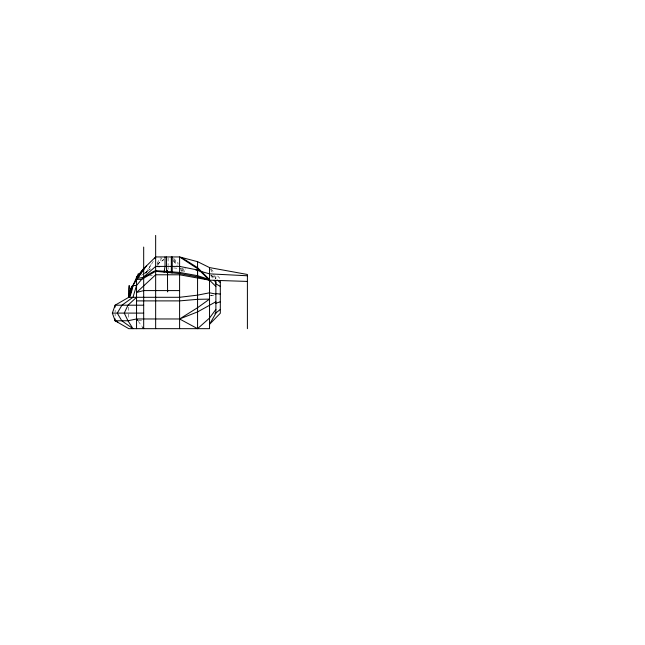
<?xml version="1.0" encoding="UTF-8"?>
<svg xmlns="http://www.w3.org/2000/svg" width="645" height="645" viewBox="0 0 645 645"><rect width="100%" height="100%" fill="white"/><g stroke="black" fill="none" stroke-linecap="round" stroke-linejoin="round"><path stroke-width="0.48" stroke-dasharray="3.23 2.42" d="M157.654 265.547L161.75 257.806M146.286 272.255L152.01 262.902M145.665 273.73L153.55 260.838M157.098 263.208L160.468 257.726M143.472 274.036L151.615 268.143M157.307 264.015L163.822 259.298M141.529 275.318L144.004 273.593M144.827 273.02L149.769 269.578M157.195 264.41L163.79 259.814M210.447 295.741L212.253 295.192M149.664 275.883L152.236 275.407M210.52 295.789L214.438 295.112M138.328 320.767L142.795 320.767M173.618 267.941L185.591 268.973M211.125 275.092L215.881 278.793L215.881 276.02M211.076 275.109L215.696 278.85M173.578 259.556L178.262 264.127M173.586 258.331L178.262 263.168M210.883 268.989L214.253 272.488M217.623 275.987L220.316 278.793M173.537 260.636L177.335 265.071M180.503 268.763L183.035 271.722M173.271 260.749L176.956 265.313M180.64 269.884L181.866 271.408M138.328 321.395L141.9 326.241M210.689 275.447L212.995 278.624M210.512 269.312L213.439 274.48M213.93 275.342L215.881 278.793M183.309 268.715L184.599 272.125M182.172 268.497L183.398 271.9M168.095 257.887L168.103 265.458M168.103 267.361L168.103 269.279M128.766 307.173L128.766 312.115M128.766 314.059L128.766 318.848M115.124 310.14L115.124 312.115M115.124 314.059L115.124 315.977"/><path stroke-width="0.97" d="M197.564 275.697L197.564 269.997L179.6 266.401L155.655 266.401L143.682 276.971L136.547 285.493L132.959 297.297L121.937 305.198L117.269 313.099L121.768 320.767L132.959 328.668L127.976 320.767L124.259 313.099L127.976 305.198L136.547 297.297M167.644 290.613L167.595 291.903L167.458 270.239L167.627 274.786M164.064 272.117L165.031 266.401L165.031 256.944M136.547 328.668L136.547 277.592L143.682 268.594L155.655 256.944L179.6 256.944L197.564 261.668L209.536 267.586L209.536 328.668L128.766 328.668L115.124 320.767L112.351 313.099L115.124 305.198L128.766 297.297A57.47 3.015 -32.2 0 0 129.314 297.369M130.209 294.225L130.572 293.411M136.885 278.172L137.909 275.875M130.596 293.249L129.726 294.684L130.822 291.201A2.451 0.46 -90 0 1 131.096 291.209L130.879 292.507L131.096 291.209A2.516 0.468 -90 0 0 130.822 291.201L129.806 293.37L129.871 294.797M138.385 273.544L132.959 285.493L128.766 297.297A6.748 0.645 -90 0 1 128.669 288.259A6.748 0.645 -90 0 1 129.524 286.445A6.748 0.645 -90 0 1 129.774 295.136M136.547 278.463L136.925 277.648C143.811 279.519 149.648 272.658 155.655 270.618L179.6 272.448L197.459 275.665L209.536 279.559L197.564 267.651L181.261 257.379M138.078 276.56L139.272 274.165M154.615 258.645L155.655 256.944M136.901 279.341L146.407 265.942M215.881 309.431L209.536 318.058L197.564 328.668L179.6 318.969L136.547 318.969L127.976 320.767L115.124 320.767L115.124 318.848M136.547 277.616L143.682 268.594L132.959 285.493L136.547 285.493M136.321 277.471L136.982 276.641M214.922 313.744L220.316 309.431M215.881 301.763L197.564 311.906L179.6 318.969L197.564 307.713L209.536 299.119L197.564 299.328L179.6 300.892L136.547 300.892M215.825 303.287L220.316 301.763M135.756 279.341L141.698 279.341L155.655 271.319L179.6 273.585L197.564 276.858L209.536 280.172L247.398 281.43M179.6 290.589L143.682 290.589L136.547 292.491L155.655 274.786L179.6 274.786L209.536 280.172L215.881 286.428M128.734 297.297L179.6 297.297L197.564 295.144L209.536 292.798L215.881 294.096M143.682 305.198L115.124 305.198L115.124 307.173M112.351 313.099L143.682 313.099M247.398 275.77L209.536 273.859L195.564 269.828M155.655 266.401L159.646 266.748M215.414 293.507L220.316 294.096M137.208 278.253L136.925 277.648M209.536 267.586L247.398 274.48L247.398 328.668M115.124 320.767L117.801 321.952M215.341 283.542L220.316 286.428M217.236 280.099L220.316 282.599M209.536 280.172L197.564 268.683L179.6 256.944L179.6 328.668M136.547 318.969L137.74 320.589M142.497 327.055L143.682 328.668L143.682 247.067M214.156 280.212L215.881 282.599M220.316 280.696L220.316 313.236L209.536 324.33L215.881 313.236L215.881 280.696M197.564 261.668L197.564 328.668M172.239 256.944L172.239 272.891M171.328 256.944L171.328 272.803M166.531 256.944L166.531 272.351M155.655 235.417L155.655 328.668M133.322 286.009A7.321 1.363 -74.6 0 0 130.983 288.508A7.321 1.363 -74.6 0 0 128.766 297.297A6.974 0.653 -73.2 0 1 131.596 287.589A6.974 0.653 -73.2 0 1 132.596 287.589A6.974 0.653 -73.2 0 1 129.645 297.297A57.47 3.015 -32.2 0 1 129.524 297.329"/></g></svg>
